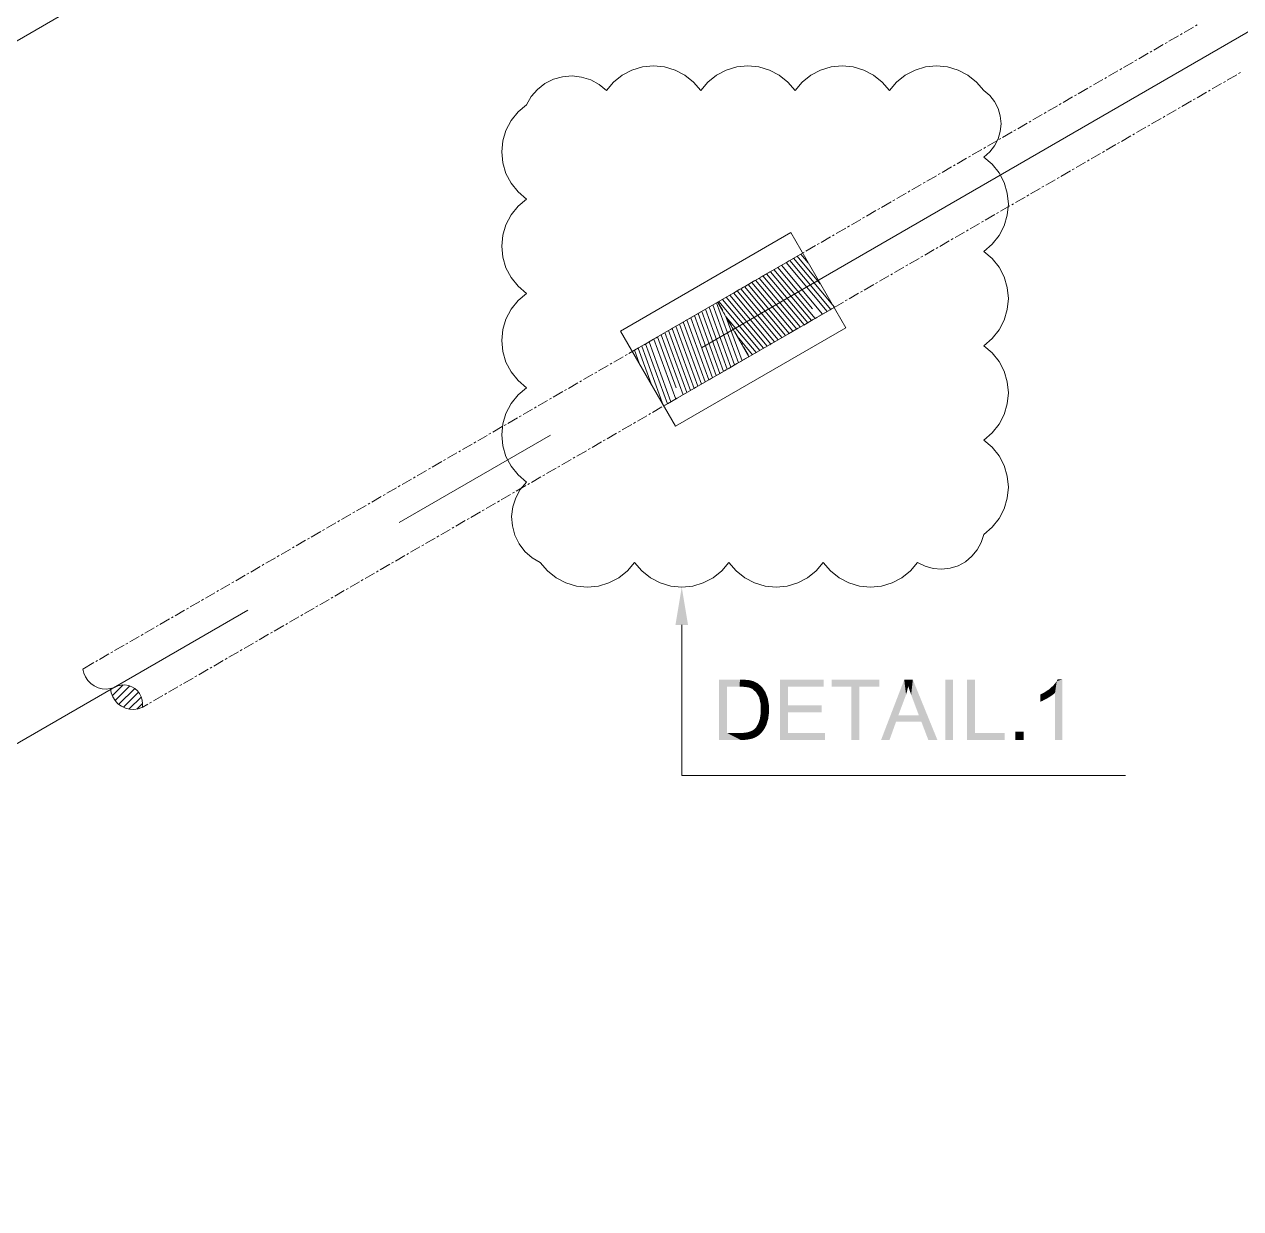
# Model space of a CAD drawing. Header units: millimetres. Extents: x 2 to 579, y 1 to 405.
# Drawn here: x 219.83 to 237.23, y 104.57 to 121.52 of the extents above; entities that cross this region are included whole.
import ezdxf

# ---------------------------------------------------------------- set-up
doc = ezdxf.new("R2010")
doc.units = ezdxf.units.MM
doc.linetypes.add('XKITLINE00', pattern=[0])
doc.layers.add('LinkedObject', color=7, linetype='Continuous', lineweight=0)

# ---------------------------------------------------------------- blocks, each defined once
blk = doc.blocks.new('*A4')
at = {"layer": 'LinkedObject'}
for color, points in [(6, [(229.323, 112.927), (229.143, 112.927), (229.233, 113.467)]), (7, [(229.767, 112.143), (229.881, 112.041), (229.767, 111.279)]), (7, [(230.063, 112.041), (229.767, 112.143), (230.065, 112.143)]), (7, [(229.881, 112.041), (229.767, 112.143), (230.063, 112.041)]), (7, [(230.065, 112.143), (230.114, 112.041), (230.063, 112.041)]), (7, [(230.115, 112.143), (230.114, 112.041), (230.065, 112.143)]), (7, [(230.115, 112.143), (230.188, 112.032), (230.114, 112.041)]), (7, [(230.192, 112.137), (230.188, 112.032), (230.115, 112.143)]), (7, [(230.218, 112.131), (230.188, 112.032), (230.192, 112.137)]), (7, [(230.218, 112.131), (230.211, 112.024), (230.188, 112.032)]), (7, [(230.211, 112.024), (230.218, 112.131), (230.243, 112.011)]), (7, [(230.319, 112.091), (230.218, 112.131), (230.255, 112.122)]), (7, [(230.345, 112.069), (230.218, 112.131), (230.319, 112.091)]), (7, [(230.297, 111.962), (230.218, 112.131), (230.345, 112.069)]), (7, [(230.243, 112.011), (230.218, 112.131), (230.297, 111.962)]), (7, [(230.754, 111.777), (230.64, 111.279), (230.64, 112.143)]), (7, [(230.754, 111.777), (230.64, 112.143), (230.754, 112.041)]), (7, [(231.265, 112.041), (230.64, 112.143), (231.265, 112.143)]), (7, [(230.754, 112.041), (230.64, 112.143), (231.265, 112.041)]), (7, [(231.378, 112.143), (231.662, 112.041), (231.378, 112.041)]), (7, [(231.776, 112.041), (231.662, 112.041), (231.378, 112.143)]), (7, [(231.776, 112.041), (231.378, 112.143), (232.062, 112.143)]), (7, [(231.776, 112.041), (232.062, 112.143), (232.062, 112.041)]), (7, [(232.417, 112.143), (232.428, 111.887), (232.085, 111.279)]), (7, [(232.428, 111.887), (232.417, 112.143), (232.443, 111.928)]), (7, [(232.443, 111.928), (232.417, 112.143), (232.466, 112.011)]), (7, [(232.466, 112.011), (232.417, 112.143), (232.475, 112.053)]), (7, [(232.54, 112.143), (232.475, 112.053), (232.417, 112.143)]), (7, [(232.475, 112.053), (232.54, 112.143), (232.485, 112.017)]), (7, [(232.485, 112.017), (232.54, 112.143), (232.516, 111.927)]), (7, [(232.516, 111.927), (232.54, 112.143), (232.536, 111.873)]), (7, [(232.536, 111.873), (232.54, 112.143), (232.626, 111.634)]), (7, [(232.626, 111.634), (232.54, 112.143), (232.662, 111.541)]), (7, [(232.662, 111.541), (232.54, 112.143), (232.892, 111.279)]), (7, [(233.117, 112.143), (233.003, 111.279), (233.003, 112.143)]), (7, [(233.117, 111.279), (233.003, 111.279), (233.117, 112.143)]), (7, [(233.428, 112.143), (233.314, 111.279), (233.314, 112.143)]), (7, [(233.428, 111.381), (233.314, 111.279), (233.428, 112.143)]), (7, [(234.599, 112.119), (234.575, 111.955), (234.552, 112.061)]), (7, [(234.575, 111.279), (234.599, 112.119), (234.681, 111.279)]), (7, [(234.575, 111.955), (234.599, 112.119), (234.575, 111.279)]), (7, [(234.681, 112.147), (234.599, 112.119), (234.612, 112.147)]), (7, [(234.681, 111.279), (234.599, 112.119), (234.681, 112.147)]), (7, [(229.767, 111.279), (229.881, 112.041), (229.881, 111.381)]), (7, [(230.345, 112.069), (230.319, 111.926), (230.297, 111.962)]), (7, [(230.379, 112.04), (230.319, 111.926), (230.345, 112.069)]), (7, [(230.43, 111.966), (230.319, 111.926), (230.379, 112.04)]), (7, [(230.319, 111.926), (230.43, 111.966), (230.341, 111.89)]), (7, [(230.341, 111.89), (230.43, 111.966), (230.447, 111.921)]), (7, [(230.447, 111.921), (230.364, 111.786), (230.341, 111.89)]), (7, [(230.464, 111.876), (230.364, 111.786), (230.447, 111.921)]), (7, [(231.662, 111.279), (231.776, 112.041), (231.776, 111.279)]), (7, [(231.662, 112.041), (231.776, 112.041), (231.662, 111.279)]), (7, [(234.407, 111.951), (234.443, 111.864), (234.363, 111.93)]), (7, [(234.363, 111.93), (234.443, 111.864), (234.363, 111.827)]), (7, [(234.505, 111.9), (234.407, 111.951), (234.485, 112.001)]), (7, [(234.443, 111.864), (234.407, 111.951), (234.474, 111.882)]), (7, [(234.474, 111.882), (234.407, 111.951), (234.505, 111.9)]), (7, [(234.518, 112.031), (234.575, 111.955), (234.485, 112.001)]), (7, [(234.485, 112.001), (234.575, 111.955), (234.505, 111.9)]), (7, [(234.505, 111.9), (234.575, 111.955), (234.556, 111.937)]), (7, [(234.575, 111.955), (234.518, 112.031), (234.552, 112.061)]), (7, [(230.481, 111.774), (230.364, 111.786), (230.464, 111.876)]), (7, [(230.481, 111.716), (230.364, 111.786), (230.481, 111.774)]), (7, [(230.364, 111.786), (230.481, 111.716), (230.364, 111.718)]), (7, [(230.754, 111.675), (230.64, 111.279), (230.754, 111.777)]), (7, [(231.233, 111.675), (230.754, 111.777), (231.233, 111.777)]), (7, [(230.754, 111.675), (230.754, 111.777), (231.233, 111.675)]), (7, [(232.085, 111.279), (232.428, 111.887), (232.333, 111.634)]), (7, [(234.363, 111.827), (234.443, 111.864), (234.388, 111.836)]), (7, [(230.458, 111.542), (230.341, 111.551), (230.352, 111.586)]), (7, [(230.364, 111.669), (230.481, 111.667), (230.352, 111.586)]), (7, [(230.352, 111.586), (230.481, 111.667), (230.458, 111.542)]), (7, [(230.481, 111.716), (230.364, 111.669), (230.364, 111.718)]), (7, [(230.481, 111.667), (230.364, 111.669), (230.481, 111.716)]), (7, [(230.458, 111.542), (230.481, 111.667), (230.47, 111.58)]), (7, [(230.754, 111.381), (230.64, 111.279), (230.754, 111.675)]), (7, [(232.3, 111.541), (232.085, 111.279), (232.333, 111.634)]), (7, [(232.333, 111.634), (232.662, 111.541), (232.3, 111.541)]), (7, [(232.626, 111.634), (232.662, 111.541), (232.333, 111.634)]), (7, [(230.2, 111.397), (230.218, 111.294), (230.176, 111.389)]), (7, [(230.224, 111.405), (230.218, 111.294), (230.2, 111.397)]), (7, [(230.218, 111.294), (230.224, 111.405), (230.248, 111.301)]), (7, [(230.321, 111.337), (230.224, 111.405), (230.263, 111.427)]), (7, [(230.299, 111.323), (230.224, 111.405), (230.321, 111.337)]), (7, [(230.248, 111.301), (230.224, 111.405), (230.299, 111.323)]), (7, [(230.277, 111.442), (230.342, 111.352), (230.263, 111.427)]), (7, [(230.263, 111.427), (230.342, 111.352), (230.321, 111.337)]), (7, [(230.399, 111.416), (230.277, 111.442), (230.298, 111.462)]), (7, [(230.381, 111.391), (230.277, 111.442), (230.399, 111.416)]), (7, [(230.342, 111.352), (230.277, 111.442), (230.381, 111.391)]), (7, [(230.298, 111.462), (230.458, 111.542), (230.399, 111.416)]), (7, [(230.329, 111.517), (230.458, 111.542), (230.298, 111.462)]), (7, [(230.341, 111.551), (230.458, 111.542), (230.329, 111.517)]), (7, [(230.399, 111.416), (230.458, 111.542), (230.417, 111.441)]), (7, [(230.417, 111.441), (230.458, 111.542), (230.447, 111.503)]), (7, [(232.085, 111.279), (232.3, 111.541), (232.206, 111.279)]), (7, [(232.662, 111.541), (232.892, 111.279), (232.762, 111.279)]), (7, [(234.127, 111.4), (234.006, 111.279), (234.006, 111.4)]), (7, [(234.127, 111.279), (234.006, 111.279), (234.127, 111.4)]), (7, [(229.881, 111.381), (230.079, 111.279), (229.767, 111.279)]), (7, [(230.066, 111.381), (230.079, 111.279), (229.881, 111.381)]), (7, [(230.066, 111.381), (230.118, 111.279), (230.079, 111.279)]), (7, [(230.109, 111.381), (230.118, 111.279), (230.066, 111.381)]), (7, [(230.218, 111.294), (230.109, 111.381), (230.176, 111.389)]), (7, [(230.187, 111.287), (230.109, 111.381), (230.218, 111.294)]), (7, [(230.118, 111.279), (230.109, 111.381), (230.187, 111.287)]), (7, [(230.64, 111.279), (230.754, 111.381), (231.285, 111.279)]), (7, [(231.285, 111.279), (230.754, 111.381), (231.285, 111.381)]), (7, [(233.314, 111.279), (233.428, 111.381), (233.853, 111.279)]), (7, [(233.853, 111.279), (233.428, 111.381), (233.853, 111.381)])]:
    blk.add_hatch(color=color, dxfattribs=at).paths.add_polyline_path(points, flags=17)
at = {"layer": 'LinkedObject', "color": 6, "linetype": 'XKITLINE00', "lineweight": 0}
for p, q in [((198.7, 109.136), (240.094, 133.06)), ((229.518, 116.892), (244.339, 125.459)), ((225.189, 114.39), (227.353, 115.641)), ((208.203, 104.573), (223.024, 113.139)), ((229.233, 112.927), (229.233, 110.77)), ((229.233, 110.77), (235.581, 110.77))]:
    blk.add_line(p, q, dxfattribs=at)
at = {"layer": 'LinkedObject', "color": 9, "linetype": 'XKITLINE00', "lineweight": 0}
for p, q in [((236.584, 121.496), (236.611, 121.512)), ((236.205, 121.277), (236.341, 121.356)), ((236.368, 121.371), (236.395, 121.387)), ((236.422, 121.403), (236.557, 121.481)), ((235.989, 121.152), (236.124, 121.231)), ((236.151, 121.246), (236.178, 121.262)), ((235.556, 120.902), (235.691, 120.98)), ((235.718, 120.996), (235.745, 121.012)), ((235.772, 121.027), (235.908, 121.105)), ((235.935, 121.121), (235.962, 121.137)), ((235.339, 120.777), (235.475, 120.855)), ((235.502, 120.871), (235.529, 120.886)), ((237.04, 120.72), (237.175, 120.798)), ((237.202, 120.814), (237.229, 120.83)), ((235.069, 120.621), (235.096, 120.636)), ((235.123, 120.652), (235.258, 120.73)), ((235.285, 120.746), (235.312, 120.761)), ((236.823, 120.595), (236.958, 120.673)), ((236.985, 120.689), (237.013, 120.704)), ((234.69, 120.402), (234.825, 120.48)), ((234.852, 120.496), (234.88, 120.511)), ((234.907, 120.527), (235.042, 120.605)), ((236.553, 120.439), (236.58, 120.454)), ((236.607, 120.47), (236.742, 120.548)), ((236.769, 120.564), (236.796, 120.579)), ((234.474, 120.277), (234.609, 120.355)), ((234.636, 120.37), (234.663, 120.386)), ((236.174, 120.22), (236.309, 120.298)), ((236.336, 120.314), (236.363, 120.329)), ((236.39, 120.345), (236.526, 120.423)), ((234.041, 120.026), (234.176, 120.105)), ((234.203, 120.12), (234.23, 120.136)), ((234.257, 120.152), (234.393, 120.23)), ((234.42, 120.245), (234.447, 120.261)), ((235.957, 120.095), (236.093, 120.173)), ((236.12, 120.188), (236.147, 120.204)), ((233.824, 119.901), (233.96, 119.98)), ((233.987, 119.995), (234.014, 120.011)), ((235.687, 119.938), (235.714, 119.954)), ((235.741, 119.97), (235.876, 120.048)), ((235.903, 120.063), (235.93, 120.079)), ((233.554, 119.745), (233.581, 119.761)), ((233.608, 119.776), (233.743, 119.854)), ((233.77, 119.87), (233.797, 119.886)), ((235.308, 119.719), (235.443, 119.798)), ((235.47, 119.813), (235.497, 119.829)), ((235.524, 119.844), (235.66, 119.923)), ((233.175, 119.526), (233.31, 119.604)), ((233.337, 119.62), (233.364, 119.635)), ((233.391, 119.651), (233.527, 119.729)), ((235.037, 119.563), (235.064, 119.579)), ((235.092, 119.594), (235.227, 119.672)), ((235.254, 119.688), (235.281, 119.704)), ((232.959, 119.401), (233.094, 119.479)), ((233.121, 119.495), (233.148, 119.51)), ((234.659, 119.344), (234.794, 119.422)), ((234.821, 119.438), (234.848, 119.453)), ((234.875, 119.469), (235.01, 119.547)), ((232.526, 119.151), (232.661, 119.229)), ((232.688, 119.245), (232.715, 119.26)), ((232.742, 119.276), (232.877, 119.354)), ((232.904, 119.37), (232.931, 119.385)), ((234.442, 119.219), (234.577, 119.297)), ((234.605, 119.313), (234.632, 119.328)), ((232.309, 119.026), (232.444, 119.104)), ((232.472, 119.119), (232.499, 119.135)), ((234.172, 119.063), (234.199, 119.078)), ((234.226, 119.094), (234.361, 119.172)), ((234.388, 119.188), (234.415, 119.203)), ((232.039, 118.869), (232.066, 118.885)), ((232.093, 118.901), (232.228, 118.979)), ((232.255, 118.994), (232.282, 119.01)), ((233.793, 118.844), (233.928, 118.922)), ((233.955, 118.937), (233.982, 118.953)), ((234.009, 118.969), (234.145, 119.047)), ((231.66, 118.65), (231.795, 118.729)), ((231.822, 118.744), (231.849, 118.76)), ((231.876, 118.775), (232.012, 118.854)), ((233.576, 118.719), (233.712, 118.797)), ((233.739, 118.812), (233.766, 118.828)), ((231.443, 118.525), (231.579, 118.603)), ((231.606, 118.619), (231.633, 118.635)), ((233.144, 118.468), (233.279, 118.547)), ((233.306, 118.562), (233.333, 118.578)), ((233.36, 118.593), (233.495, 118.672)), ((233.522, 118.687), (233.549, 118.703)), ((231.173, 118.369), (231.2, 118.384)), ((231.227, 118.4), (231.362, 118.478)), ((231.389, 118.494), (231.416, 118.51)), ((232.927, 118.343), (233.062, 118.421)), ((233.089, 118.437), (233.116, 118.453)), ((230.794, 118.15), (230.929, 118.228)), ((230.956, 118.244), (230.983, 118.259)), ((231.011, 118.275), (231.146, 118.353)), ((232.656, 118.187), (232.684, 118.202)), ((232.711, 118.218), (232.846, 118.296)), ((232.873, 118.312), (232.9, 118.328)), ((230.578, 118.025), (230.713, 118.103)), ((230.74, 118.119), (230.767, 118.134)), ((232.278, 117.968), (232.413, 118.046)), ((232.44, 118.062), (232.467, 118.077)), ((232.494, 118.093), (232.629, 118.171)), ((230.145, 117.775), (230.28, 117.853)), ((230.307, 117.868), (230.334, 117.884)), ((230.361, 117.9), (230.496, 117.978)), ((230.523, 117.994), (230.551, 118.009)), ((232.061, 117.843), (232.197, 117.921)), ((232.224, 117.937), (232.251, 117.952)), ((229.988, 117.684), (230.064, 117.728)), ((230.091, 117.743), (230.118, 117.759)), ((231.628, 117.593), (231.764, 117.671)), ((231.791, 117.686), (231.818, 117.702)), ((231.845, 117.718), (231.98, 117.796)), ((232.007, 117.812), (232.034, 117.827)), ((229.82, 117.423), (229.749, 117.546)), ((231.412, 117.468), (231.547, 117.546)), ((231.574, 117.561), (231.601, 117.577)), ((229.343, 117.311), (229.5, 117.402)), ((229.851, 117.369), (229.835, 117.396)), ((229.945, 117.206), (229.867, 117.341)), ((231.141, 117.311), (231.168, 117.327)), ((231.195, 117.342), (231.331, 117.421)), ((231.358, 117.436), (231.385, 117.452)), ((228.91, 117.061), (229.045, 117.139)), ((229.073, 117.155), (229.1, 117.171)), ((229.127, 117.186), (229.262, 117.264)), ((229.289, 117.28), (229.316, 117.296)), ((229.976, 117.152), (229.96, 117.179)), ((230.763, 117.092), (230.898, 117.17)), ((230.925, 117.186), (230.952, 117.202)), ((230.979, 117.217), (231.114, 117.296)), ((228.694, 116.936), (228.829, 117.014)), ((228.856, 117.03), (228.883, 117.045)), ((230.07, 116.99), (229.992, 117.125)), ((230.546, 116.967), (230.681, 117.045)), ((230.708, 117.061), (230.736, 117.077)), ((228.423, 116.78), (228.45, 116.795)), ((228.477, 116.811), (228.613, 116.889)), ((228.64, 116.905), (228.667, 116.92)), ((230.101, 116.936), (230.086, 116.963)), ((230.113, 116.717), (230.248, 116.795)), ((230.188, 116.785), (230.117, 116.909)), ((230.276, 116.811), (230.303, 116.826)), ((230.33, 116.842), (230.465, 116.92)), ((230.492, 116.936), (230.519, 116.951)), ((228.044, 116.561), (228.18, 116.639)), ((228.207, 116.655), (228.234, 116.67)), ((228.261, 116.686), (228.396, 116.764)), ((229.897, 116.592), (230.032, 116.67)), ((230.059, 116.686), (230.086, 116.701)), ((227.828, 116.436), (227.963, 116.514)), ((227.99, 116.529), (228.017, 116.545)), ((229.626, 116.435), (229.653, 116.451)), ((229.68, 116.467), (229.816, 116.545)), ((229.843, 116.561), (229.87, 116.576)), ((227.557, 116.279), (227.584, 116.295)), ((227.611, 116.311), (227.747, 116.389)), ((227.774, 116.404), (227.801, 116.42)), ((229.247, 116.217), (229.383, 116.295)), ((229.41, 116.31), (229.437, 116.326)), ((229.464, 116.342), (229.599, 116.42)), ((227.179, 116.06), (227.314, 116.139)), ((227.341, 116.154), (227.368, 116.17)), ((227.395, 116.185), (227.53, 116.264)), ((229.031, 116.091), (229.166, 116.17)), ((229.193, 116.185), (229.22, 116.201)), ((226.962, 115.935), (227.097, 116.013)), ((227.124, 116.029), (227.152, 116.045)), ((228.76, 115.935), (228.787, 115.951)), ((228.815, 115.966), (228.95, 116.045)), ((228.977, 116.06), (229.004, 116.076)), ((226.529, 115.685), (226.665, 115.763)), ((226.692, 115.779), (226.719, 115.794)), ((226.746, 115.81), (226.881, 115.888)), ((226.908, 115.904), (226.935, 115.92)), ((228.382, 115.716), (228.517, 115.794)), ((228.544, 115.81), (228.571, 115.826)), ((228.598, 115.841), (228.733, 115.919)), ((226.313, 115.56), (226.448, 115.638)), ((226.475, 115.654), (226.502, 115.669)), ((228.111, 115.56), (228.138, 115.575)), ((228.165, 115.591), (228.3, 115.669)), ((228.328, 115.685), (228.355, 115.7)), ((226.042, 115.404), (226.069, 115.419)), ((226.096, 115.435), (226.232, 115.513)), ((226.259, 115.529), (226.286, 115.544)), ((227.732, 115.341), (227.868, 115.419)), ((227.895, 115.435), (227.922, 115.45)), ((227.949, 115.466), (228.084, 115.544)), ((225.663, 115.185), (225.799, 115.263)), ((225.826, 115.278), (225.853, 115.294)), ((225.88, 115.31), (226.015, 115.388)), ((227.516, 115.216), (227.651, 115.294)), ((227.678, 115.31), (227.705, 115.325)), ((225.447, 115.06), (225.582, 115.138)), ((225.609, 115.153), (225.636, 115.169)), ((227.245, 115.059), (227.272, 115.075)), ((227.299, 115.091), (227.435, 115.169)), ((227.462, 115.184), (227.489, 115.2)), ((225.014, 114.809), (225.149, 114.888)), ((225.176, 114.903), (225.203, 114.919)), ((225.231, 114.934), (225.366, 115.013)), ((225.393, 115.028), (225.42, 115.044)), ((226.866, 114.84), (227.002, 114.919)), ((227.029, 114.934), (227.056, 114.95)), ((227.083, 114.966), (227.218, 115.044)), ((224.798, 114.684), (224.933, 114.762)), ((224.96, 114.778), (224.987, 114.794)), ((226.65, 114.715), (226.785, 114.794)), ((226.812, 114.809), (226.839, 114.825)), ((224.527, 114.528), (224.554, 114.544)), ((224.581, 114.559), (224.716, 114.637)), ((224.744, 114.653), (224.771, 114.669)), ((226.217, 114.465), (226.352, 114.543)), ((226.379, 114.559), (226.407, 114.575)), ((226.434, 114.59), (226.569, 114.668)), ((226.596, 114.684), (226.623, 114.7)), ((224.148, 114.309), (224.284, 114.387)), ((224.311, 114.403), (224.338, 114.418)), ((224.365, 114.434), (224.5, 114.512)), ((226.001, 114.34), (226.136, 114.418)), ((226.163, 114.434), (226.19, 114.45)), ((223.932, 114.184), (224.067, 114.262)), ((224.094, 114.278), (224.121, 114.293)), ((225.73, 114.184), (225.757, 114.199)), ((225.784, 114.215), (225.92, 114.293)), ((225.947, 114.309), (225.974, 114.324)), ((223.499, 113.934), (223.634, 114.012)), ((223.661, 114.027), (223.688, 114.043)), ((223.715, 114.059), (223.851, 114.137)), ((223.878, 114.153), (223.905, 114.168)), ((225.351, 113.965), (225.487, 114.043)), ((225.514, 114.059), (225.541, 114.074)), ((225.568, 114.09), (225.703, 114.168)), ((223.283, 113.809), (223.418, 113.887)), ((223.445, 113.902), (223.472, 113.918)), ((225.135, 113.84), (225.27, 113.918)), ((225.297, 113.933), (225.324, 113.949)), ((223.012, 113.652), (223.039, 113.668)), ((223.066, 113.683), (223.201, 113.762)), ((223.228, 113.777), (223.255, 113.793)), ((224.702, 113.589), (224.837, 113.668)), ((224.864, 113.683), (224.891, 113.699)), ((224.918, 113.715), (225.054, 113.793)), ((225.081, 113.808), (225.108, 113.824)), ((222.633, 113.433), (222.768, 113.511)), ((222.796, 113.527), (222.823, 113.543)), ((222.85, 113.558), (222.985, 113.637)), ((224.486, 113.464), (224.621, 113.543)), ((224.648, 113.558), (224.675, 113.574)), ((222.417, 113.308), (222.552, 113.386)), ((222.579, 113.402), (222.606, 113.418)), ((224.215, 113.308), (224.242, 113.324)), ((224.269, 113.339), (224.404, 113.417)), ((224.431, 113.433), (224.458, 113.449)), ((221.984, 113.058), (222.119, 113.136)), ((222.146, 113.152), (222.173, 113.167)), ((222.2, 113.183), (222.336, 113.261)), ((222.363, 113.277), (222.39, 113.293)), ((223.836, 113.089), (223.971, 113.167)), ((223.999, 113.183), (224.026, 113.199)), ((224.053, 113.214), (224.188, 113.292)), ((221.767, 112.933), (221.903, 113.011)), ((221.93, 113.027), (221.957, 113.042)), ((223.62, 112.964), (223.755, 113.042)), ((223.782, 113.058), (223.809, 113.073)), ((221.497, 112.776), (221.524, 112.792)), ((221.551, 112.808), (221.686, 112.886)), ((221.713, 112.902), (221.74, 112.917)), ((223.187, 112.714), (223.322, 112.792)), ((223.349, 112.808), (223.376, 112.823)), ((223.403, 112.839), (223.539, 112.917)), ((223.566, 112.933), (223.593, 112.948)), ((221.118, 112.558), (221.253, 112.636)), ((221.28, 112.651), (221.307, 112.667)), ((221.334, 112.683), (221.47, 112.761)), ((222.97, 112.589), (223.106, 112.667)), ((223.133, 112.682), (223.16, 112.698)), ((220.902, 112.432), (221.037, 112.511)), ((221.064, 112.526), (221.091, 112.542)), ((222.7, 112.432), (222.727, 112.448)), ((222.754, 112.464), (222.889, 112.542)), ((222.916, 112.557), (222.943, 112.573)), ((220.663, 112.295), (220.82, 112.386)), ((220.847, 112.401), (220.875, 112.417)), ((222.321, 112.213), (222.456, 112.292)), ((222.483, 112.307), (222.51, 112.323)), ((222.538, 112.338), (222.673, 112.417)), ((222.105, 112.088), (222.24, 112.166)), ((222.267, 112.182), (222.294, 112.198)), ((221.834, 111.932), (221.861, 111.948)), ((221.888, 111.963), (222.023, 112.041)), ((222.05, 112.057), (222.078, 112.073)), ((221.512, 111.746), (221.591, 111.791)), ((221.618, 111.807), (221.645, 111.822)), ((221.672, 111.838), (221.807, 111.916))]:
    blk.add_line(p, q, dxfattribs=at)
at = {"layer": 'LinkedObject', "color": 2, "linetype": 'XKITLINE00', "lineweight": 0}
for p, q in [((228.521, 120.865), (228.381, 120.792)), ((228.673, 120.91), (228.521, 120.865)), ((228.83, 120.925), (228.673, 120.91)), ((228.987, 120.91), (228.83, 120.925)), ((229.139, 120.865), (228.987, 120.91)), ((229.279, 120.792), (229.139, 120.865)), ((229.871, 120.865), (229.731, 120.792)), ((230.023, 120.91), (229.871, 120.865)), ((230.18, 120.925), (230.023, 120.91)), ((230.337, 120.91), (230.18, 120.925)), ((230.489, 120.865), (230.337, 120.91)), ((230.629, 120.792), (230.489, 120.865)), ((231.221, 120.865), (231.081, 120.792)), ((231.373, 120.91), (231.221, 120.865)), ((231.53, 120.925), (231.373, 120.91)), ((231.687, 120.91), (231.53, 120.925)), ((231.839, 120.865), (231.687, 120.91)), ((231.979, 120.792), (231.839, 120.865)), ((232.571, 120.865), (232.431, 120.792)), ((232.723, 120.91), (232.571, 120.865)), ((232.88, 120.925), (232.723, 120.91)), ((233.037, 120.91), (232.88, 120.925)), ((233.189, 120.865), (233.037, 120.91)), ((233.329, 120.792), (233.189, 120.865)), ((227.276, 120.672), (227.169, 120.589)), ((227.398, 120.733), (227.276, 120.672)), ((227.529, 120.77), (227.398, 120.733)), ((227.665, 120.781), (227.529, 120.77)), ((227.8, 120.766), (227.665, 120.781)), ((227.93, 120.725), (227.8, 120.766)), ((228.05, 120.66), (227.93, 120.725)), ((228.155, 120.574), (228.05, 120.66)), ((228.258, 120.694), (228.155, 120.574)), ((228.381, 120.792), (228.258, 120.694)), ((229.403, 120.694), (229.279, 120.792)), ((229.505, 120.574), (229.403, 120.694)), ((229.608, 120.694), (229.505, 120.574)), ((229.731, 120.792), (229.608, 120.694)), ((230.753, 120.694), (230.629, 120.792)), ((230.855, 120.574), (230.753, 120.694)), ((230.958, 120.694), (230.855, 120.574)), ((231.081, 120.792), (230.958, 120.694)), ((232.103, 120.694), (231.979, 120.792)), ((232.205, 120.574), (232.103, 120.694)), ((232.308, 120.694), (232.205, 120.574)), ((232.431, 120.792), (232.308, 120.694)), ((233.453, 120.694), (233.329, 120.792)), ((233.555, 120.574), (233.453, 120.694)), ((227.079, 120.487), (227.01, 120.369)), ((227.169, 120.589), (227.079, 120.487)), ((228.155, 120.574), (228.155, 120.574)), ((229.505, 120.574), (229.505, 120.574)), ((230.855, 120.574), (230.855, 120.574)), ((232.205, 120.574), (232.205, 120.574)), ((233.64, 120.502), (233.555, 120.574)), ((233.709, 120.414), (233.64, 120.502)), ((227.01, 120.369), (226.89, 120.267)), ((227.01, 120.369), (227.01, 120.369)), ((233.761, 120.315), (233.709, 120.414)), ((233.792, 120.209), (233.761, 120.315)), ((226.791, 120.143), (226.718, 120.003)), ((226.89, 120.267), (226.791, 120.143)), ((233.803, 120.098), (233.792, 120.209)), ((226.718, 120.003), (226.673, 119.852)), ((233.761, 119.88), (233.792, 119.987)), ((233.792, 119.987), (233.803, 120.098)), ((226.673, 119.852), (226.658, 119.694)), ((233.64, 119.694), (233.709, 119.781)), ((233.709, 119.781), (233.761, 119.88)), ((226.658, 119.694), (226.673, 119.537)), ((233.555, 119.621), (233.64, 119.694)), ((233.675, 119.519), (233.555, 119.621)), ((233.555, 119.621), (233.555, 119.621)), ((226.673, 119.537), (226.718, 119.386)), ((233.774, 119.395), (233.675, 119.519)), ((226.718, 119.386), (226.791, 119.246)), ((226.791, 119.246), (226.89, 119.122)), ((233.847, 119.255), (233.774, 119.395)), ((233.891, 119.103), (233.847, 119.255)), ((226.89, 119.122), (227.01, 119.019)), ((233.907, 118.946), (233.891, 119.103)), ((226.89, 118.917), (226.791, 118.793)), ((227.01, 119.019), (226.89, 118.917)), ((227.01, 119.019), (227.01, 119.019)), ((233.891, 118.789), (233.907, 118.946)), ((226.791, 118.793), (226.718, 118.653)), ((233.847, 118.638), (233.891, 118.789)), ((226.718, 118.653), (226.673, 118.502)), ((233.774, 118.497), (233.847, 118.638)), ((226.673, 118.502), (226.658, 118.344)), ((233.555, 118.271), (233.675, 118.374)), ((233.675, 118.374), (233.774, 118.497)), ((226.658, 118.344), (226.673, 118.187)), ((226.673, 118.187), (226.718, 118.036)), ((233.675, 118.169), (233.555, 118.271)), ((233.555, 118.271), (233.555, 118.271)), ((226.718, 118.036), (226.791, 117.896)), ((233.774, 118.045), (233.675, 118.169)), ((233.847, 117.905), (233.774, 118.045)), ((226.791, 117.896), (226.89, 117.772)), ((233.891, 117.753), (233.847, 117.905)), ((226.89, 117.772), (227.01, 117.669)), ((227.01, 117.669), (226.89, 117.567)), ((227.01, 117.669), (227.01, 117.669)), ((233.907, 117.596), (233.891, 117.753)), ((226.89, 117.567), (226.791, 117.443)), ((233.891, 117.439), (233.907, 117.596)), ((226.791, 117.443), (226.718, 117.303)), ((233.847, 117.288), (233.891, 117.439)), ((226.673, 117.152), (226.658, 116.994)), ((226.718, 117.303), (226.673, 117.152)), ((233.675, 117.024), (233.774, 117.147)), ((233.774, 117.147), (233.847, 117.288)), ((226.658, 116.994), (226.673, 116.837)), ((233.555, 116.921), (233.675, 117.024)), ((226.673, 116.837), (226.718, 116.686)), ((233.675, 116.819), (233.555, 116.921)), ((233.555, 116.921), (233.555, 116.921)), ((233.774, 116.695), (233.675, 116.819)), ((226.718, 116.686), (226.791, 116.546)), ((233.847, 116.555), (233.774, 116.695)), ((226.791, 116.546), (226.89, 116.422)), ((233.891, 116.403), (233.847, 116.555)), ((226.89, 116.422), (227.01, 116.319)), ((227.01, 116.319), (226.89, 116.217)), ((227.01, 116.319), (227.01, 116.319)), ((233.907, 116.246), (233.891, 116.403)), ((226.89, 116.217), (226.791, 116.093)), ((233.891, 116.089), (233.907, 116.246)), ((226.718, 115.953), (226.673, 115.802)), ((226.791, 116.093), (226.718, 115.953)), ((233.774, 115.797), (233.847, 115.938)), ((233.847, 115.938), (233.891, 116.089)), ((226.673, 115.802), (226.658, 115.644)), ((233.675, 115.674), (233.774, 115.797)), ((226.658, 115.644), (226.673, 115.487)), ((233.555, 115.571), (233.675, 115.674)), ((226.673, 115.487), (226.718, 115.336)), ((233.675, 115.469), (233.555, 115.571)), ((233.555, 115.571), (233.555, 115.571)), ((233.774, 115.345), (233.675, 115.469)), ((226.718, 115.336), (226.791, 115.196)), ((233.847, 115.205), (233.774, 115.345)), ((226.791, 115.196), (226.89, 115.072)), ((226.89, 115.072), (227.01, 114.969)), ((233.891, 115.053), (233.847, 115.205)), ((233.907, 114.896), (233.891, 115.053)), ((227.01, 114.969), (226.922, 114.864)), ((227.01, 114.969), (227.01, 114.969)), ((233.891, 114.739), (233.907, 114.896)), ((226.857, 114.744), (226.815, 114.614)), ((226.922, 114.864), (226.857, 114.744)), ((233.847, 114.588), (233.891, 114.739)), ((226.815, 114.614), (226.799, 114.478)), ((233.774, 114.447), (233.847, 114.588)), ((226.799, 114.478), (226.809, 114.342)), ((233.675, 114.324), (233.774, 114.447)), ((226.809, 114.342), (226.845, 114.21)), ((226.845, 114.21), (226.906, 114.088)), ((233.519, 114.106), (233.555, 114.221)), ((233.555, 114.221), (233.675, 114.324)), ((233.555, 114.221), (233.555, 114.221)), ((226.906, 114.088), (226.989, 113.979)), ((233.462, 114), (233.519, 114.106)), ((226.989, 113.979), (227.091, 113.888)), ((227.091, 113.888), (227.208, 113.818)), ((233.292, 113.831), (233.385, 113.908)), ((233.385, 113.908), (233.462, 114)), ((227.208, 113.818), (227.208, 113.818)), ((227.208, 113.818), (227.311, 113.698)), ((227.311, 113.698), (227.435, 113.6)), ((228.332, 113.6), (228.456, 113.698)), ((228.456, 113.698), (228.558, 113.818)), ((228.558, 113.818), (228.558, 113.818)), ((228.558, 113.818), (228.661, 113.698)), ((228.661, 113.698), (228.785, 113.6)), ((229.682, 113.6), (229.806, 113.698)), ((229.806, 113.698), (229.908, 113.818)), ((229.908, 113.818), (229.908, 113.818)), ((229.908, 113.818), (230.011, 113.698)), ((230.011, 113.698), (230.135, 113.6)), ((231.032, 113.6), (231.156, 113.698)), ((231.156, 113.698), (231.258, 113.818)), ((231.258, 113.818), (231.258, 113.818)), ((231.258, 113.818), (231.361, 113.698)), ((231.361, 113.698), (231.485, 113.6)), ((232.382, 113.6), (232.506, 113.698)), ((232.506, 113.698), (232.608, 113.818)), ((232.608, 113.818), (232.608, 113.818)), ((232.608, 113.818), (232.716, 113.765)), ((232.716, 113.765), (232.832, 113.732)), ((232.832, 113.732), (232.952, 113.723)), ((232.952, 113.723), (233.072, 113.737)), ((233.072, 113.737), (233.187, 113.773)), ((233.187, 113.773), (233.292, 113.831)), ((227.435, 113.6), (227.575, 113.527)), ((227.575, 113.527), (227.726, 113.482)), ((228.041, 113.482), (228.192, 113.527)), ((228.192, 113.527), (228.332, 113.6)), ((228.785, 113.6), (228.925, 113.527)), ((228.925, 113.527), (229.076, 113.482)), ((229.391, 113.482), (229.542, 113.527)), ((229.542, 113.527), (229.682, 113.6)), ((230.135, 113.6), (230.275, 113.527)), ((230.275, 113.527), (230.426, 113.482)), ((230.741, 113.482), (230.892, 113.527)), ((230.892, 113.527), (231.032, 113.6)), ((231.485, 113.6), (231.625, 113.527)), ((231.625, 113.527), (231.776, 113.482)), ((232.091, 113.482), (232.242, 113.527)), ((232.242, 113.527), (232.382, 113.6)), ((227.726, 113.482), (227.883, 113.467)), ((227.883, 113.467), (228.041, 113.482)), ((229.076, 113.482), (229.233, 113.467)), ((229.233, 113.467), (229.391, 113.482)), ((230.426, 113.482), (230.583, 113.467)), ((230.583, 113.467), (230.741, 113.482)), ((231.776, 113.482), (231.933, 113.467)), ((231.933, 113.467), (232.091, 113.482))]:
    blk.add_line(p, q, dxfattribs=at)
at = {"layer": 'LinkedObject', "color": 4, "linetype": 'XKITLINE00', "lineweight": 0}
for p, q in [((228.357, 117.131), (230.793, 118.539)), ((231.581, 117.175), (230.793, 118.539)), ((230.962, 118.247), (228.526, 116.839)), ((229.744, 117.543), (230.194, 116.764)), ((231.412, 117.468), (228.977, 116.06)), ((229.146, 115.768), (231.581, 117.175)), ((229.146, 115.768), (228.357, 117.131))]:
    blk.add_line(p, q, dxfattribs=at)
at = {"layer": 'LinkedObject', "color": 1, "linetype": 'XKITLINE00', "lineweight": 0}
for p, q in [((230.884, 118.202), (231.215, 117.808)), ((230.937, 118.233), (231.042, 118.107)), ((230.553, 118.011), (231.141, 117.311)), ((230.553, 118.011), (231.141, 117.311)), ((230.606, 118.041), (231.105, 117.447)), ((230.659, 118.072), (231.247, 117.372)), ((230.726, 118.111), (231.314, 117.411)), ((230.779, 118.141), (231.367, 117.441)), ((230.832, 118.172), (231.419, 117.472)), ((230.29, 117.859), (230.878, 117.159)), ((230.343, 117.889), (230.93, 117.189)), ((230.395, 117.919), (230.983, 117.22)), ((230.448, 117.95), (231.036, 117.25)), ((230.501, 117.98), (231.089, 117.281)), ((229.974, 117.676), (230.561, 116.976)), ((230.026, 117.706), (230.614, 117.006)), ((230.079, 117.737), (230.667, 117.037)), ((230.132, 117.767), (230.719, 117.067)), ((230.184, 117.798), (230.772, 117.098)), ((230.237, 117.828), (230.825, 117.128)), ((229.677, 117.504), (229.99, 116.646)), ((229.73, 117.535), (230.043, 116.676)), ((229.763, 117.554), (230.35, 116.854)), ((229.815, 117.584), (230.403, 116.884)), ((229.868, 117.615), (230.456, 116.915)), ((229.921, 117.645), (230.509, 116.945)), ((229.361, 117.322), (229.674, 116.463)), ((229.414, 117.352), (229.727, 116.493)), ((229.466, 117.383), (229.779, 116.524)), ((229.519, 117.413), (229.832, 116.554)), ((229.572, 117.444), (229.885, 116.585)), ((229.625, 117.474), (229.937, 116.615)), ((229.871, 117.324), (230.096, 116.707)), ((229.875, 117.326), (230.298, 116.824)), ((229.097, 117.169), (229.41, 116.311)), ((229.15, 117.2), (229.463, 116.341)), ((229.203, 117.23), (229.516, 116.372)), ((229.255, 117.261), (229.568, 116.402)), ((229.308, 117.291), (229.621, 116.433)), ((228.766, 116.978), (229.079, 116.119)), ((228.834, 117.017), (229.147, 116.158)), ((228.886, 117.047), (229.152, 116.319)), ((228.939, 117.078), (229.252, 116.219)), ((228.939, 117.078), (229.252, 116.219)), ((228.992, 117.108), (229.305, 116.25)), ((229.045, 117.139), (229.358, 116.28)), ((230.048, 117.027), (230.245, 116.793)), ((228.556, 116.856), (228.622, 116.673)), ((228.608, 116.887), (228.795, 116.374)), ((228.661, 116.917), (228.974, 116.058)), ((228.714, 116.948), (229.027, 116.089)), ((221.242, 112.071), (221.083, 111.912)), ((221.335, 112.056), (221.124, 111.844)), ((221.406, 112.018), (221.178, 111.79)), ((221.46, 111.964), (221.245, 111.749)), ((221.499, 111.894), (221.327, 111.723)), ((221.515, 111.802), (221.435, 111.722))]:
    blk.add_line(p, q, dxfattribs=at)
at = {"layer": 'LinkedObject', "color": 3, "linetype": 'XKITLINE00', "lineweight": 0}
for p, q in [((220.663, 112.295), (220.677, 112.236)), ((220.677, 112.236), (220.701, 112.181)), ((220.701, 112.181), (220.734, 112.131)), ((220.734, 112.131), (220.776, 112.087)), ((220.776, 112.087), (220.825, 112.053)), ((220.825, 112.053), (220.88, 112.027)), ((220.88, 112.027), (220.939, 112.013)), ((220.939, 112.013), (220.999, 112.008)), ((220.999, 112.008), (221.059, 112.015)), ((221.058, 112.015), (221.069, 111.954)), ((221.059, 112.015), (221.116, 112.033)), ((221.069, 111.954), (221.091, 111.896)), ((221.163, 112.053), (221.116, 112.033)), ((221.213, 112.065), (221.163, 112.053)), ((221.263, 112.067), (221.213, 112.065)), ((221.314, 112.059), (221.263, 112.067)), ((221.362, 112.042), (221.314, 112.059)), ((221.406, 112.016), (221.362, 112.042)), ((221.444, 111.983), (221.406, 112.016)), ((221.476, 111.943), (221.444, 111.983)), ((221.499, 111.898), (221.476, 111.943)), ((221.091, 111.896), (221.124, 111.844)), ((221.124, 111.844), (221.166, 111.798)), ((221.166, 111.798), (221.216, 111.762)), ((221.216, 111.762), (221.273, 111.736)), ((221.456, 111.727), (221.515, 111.747)), ((221.514, 111.849), (221.499, 111.898)), ((221.519, 111.798), (221.514, 111.849)), ((221.515, 111.747), (221.519, 111.798)), ((221.273, 111.736), (221.333, 111.721)), ((221.333, 111.721), (221.395, 111.718)), ((221.395, 111.718), (221.456, 111.727))]:
    blk.add_line(p, q, dxfattribs=at)

msp = doc.modelspace()

# ---------------------------------------------------------------- block references
at = {"lineweight": 0}
msp.add_blockref('*A4', (0, 0), dxfattribs=at)

doc.saveas('drawing.dxf')
